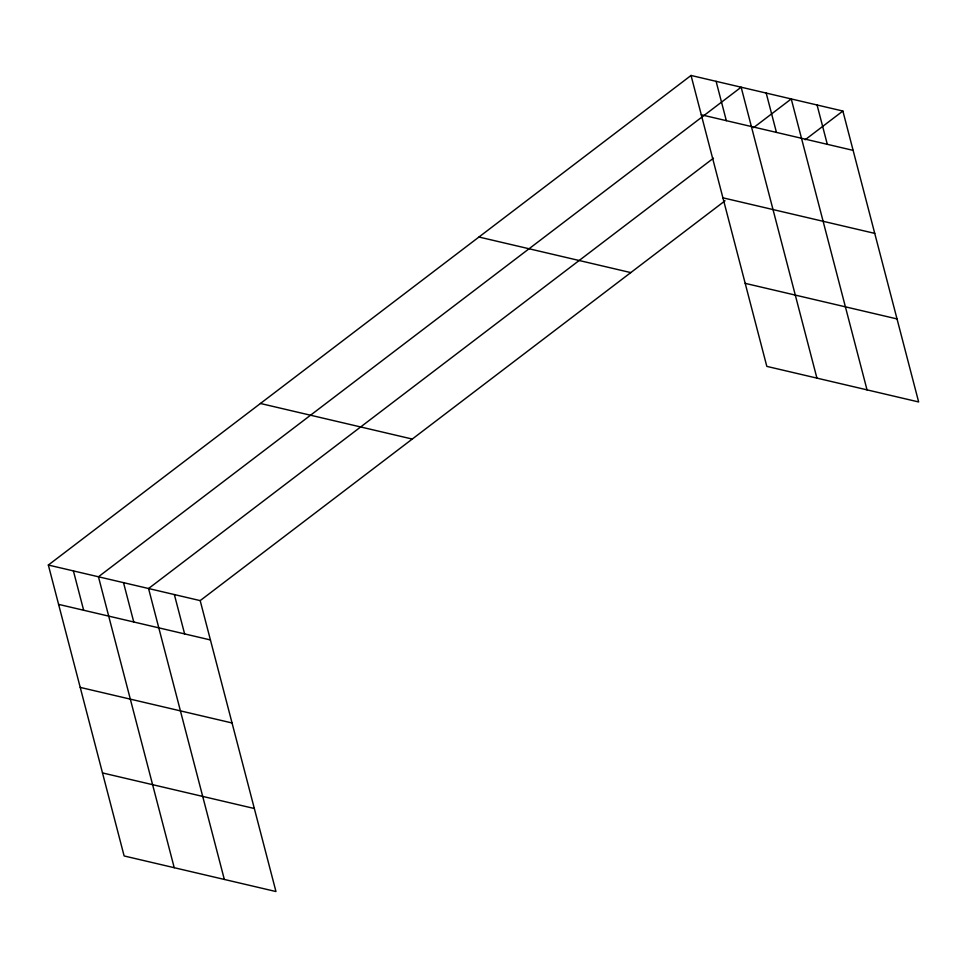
<?xml version="1.0" encoding="UTF-8"?>
<svg xmlns="http://www.w3.org/2000/svg" width="967" height="967" viewBox="0 0 967 967"><rect width="100%" height="100%" fill="white"/><g stroke="black" fill="none" stroke-linecap="round" stroke-linejoin="round"><path stroke-width="1.45" d="M48.35 565.042L200.181 600.616L275.958 891.538L124.127 855.964L48.35 565.042L691.042 75.462L842.873 111.036L918.65 401.958L766.819 366.384L691.042 75.462M713.489 158.177L148.555 588.528L224.332 879.438M753.547 127.668L791.248 98.936L867.024 389.858M200.181 600.616L725.045 200.798M805.173 139.756L842.873 111.036M701.293 114.795L853.112 150.369M722.917 197.824L874.748 233.385M745.194 283.355L897.025 318.929M478.955 237.024L630.786 272.597M260.437 403.481L412.268 439.054M58.6 604.375L210.419 639.949M80.225 687.404L232.044 722.965M102.502 772.935L254.333 808.509M817.067 104.992L827.305 144.313M766.202 93.074L776.441 132.406M816.922 378.121L741.145 87.199L98.453 576.779L174.229 867.701M716.1 81.337L726.338 120.67M174.362 594.572L184.612 633.905M123.51 582.654L133.748 621.986M73.407 570.917L83.645 610.25"/></g></svg>
